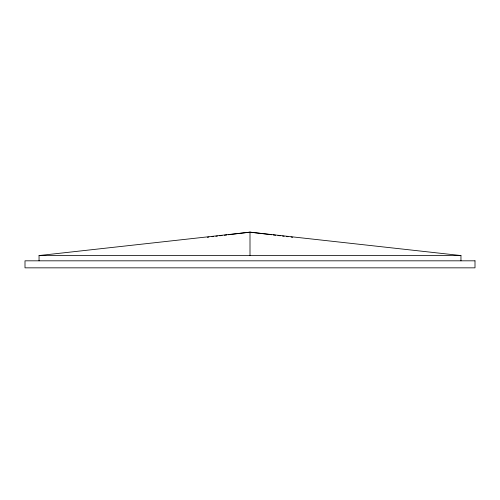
<?xml version="1.0" encoding="UTF-8"?>
<svg xmlns="http://www.w3.org/2000/svg" width="500" height="500" viewBox="0 0 500 500"><rect width="100%" height="100%" fill="white"/><g stroke="black" fill="none" stroke-linecap="round" stroke-linejoin="round"><path stroke-width="0.75" d="M207.338 237.262L208.888 237.081M211.994 236.706L213.544 236.519M215.869 236.244L217.419 236.056M219.75 235.781L222.075 235.5M224.4 235.219L226.731 234.944M228.281 234.756L250 232.156L460.956 255.556L460.969 260.819M39.05 260.819L39.05 255.556L250 232.156L271.719 234.756M39.05 255.556L460.956 255.556M273.269 234.944L275.6 235.219M277.925 235.5L280.25 235.781M282.581 236.056L284.131 236.244M286.456 236.519L288.006 236.706M291.112 237.081L292.663 237.262M250 232.156L250 255.556M475 260.819L25 260.819L25 267.844L475 267.844L475 260.819"/></g></svg>
